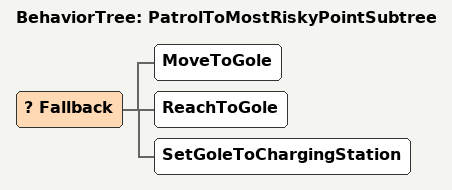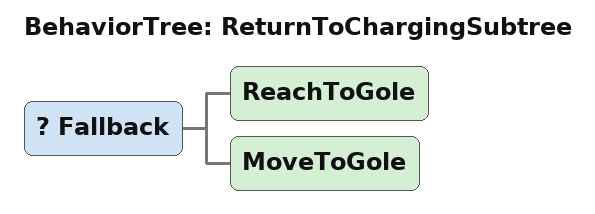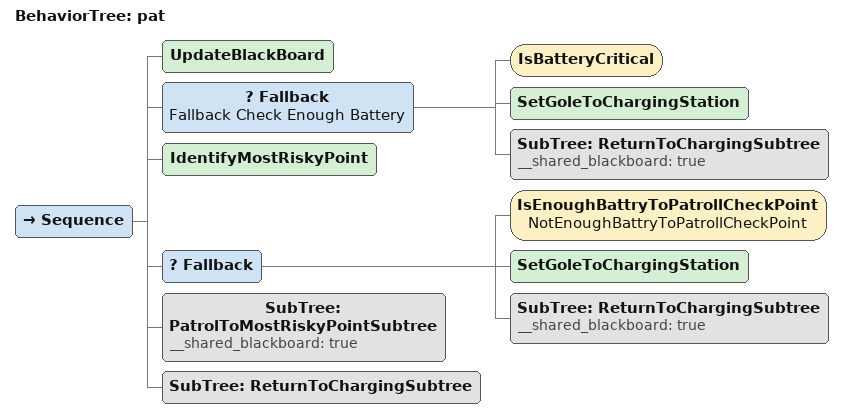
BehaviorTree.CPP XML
<?xml version="1.0" encoding="UTF-8"?>
<root BTCPP_format="3">
  <BehaviorTree ID="PatrolToMostRiskyPointSubtree">
    <Fallback>
      <MoveToGole/>
      <ReachToGole/>
      <SetGoleToChargingStation/>
    </Fallback>
  </BehaviorTree>

  <BehaviorTree ID="ReturnToChargingSubtree">
    <Fallback>
      <ReachToGole/>
      <MoveToGole/>
    </Fallback>
  </BehaviorTree>

  <BehaviorTree ID="pat">
    <Sequence>
      <UpdateBlackBoard/>
      <Fallback name="Fallback Check Enough Battery">
        <IsBatteryCritical/>
        <SetGoleToChargingStation/>
        <SubTree ID="ReturnToChargingSubtree"
                 __shared_blackboard="true"/>
      </Fallback>
      <IdentifyMostRiskyPoint/>
      <Fallback>
        <IsEnoughBattryToPatrollCheckPoint name="NotEnoughBattryToPatrollCheckPoint"/>
        <SetGoleToChargingStation/>
        <SubTree ID="ReturnToChargingSubtree"
                 __shared_blackboard="true"/>
      </Fallback>
      <SubTree ID="PatrolToMostRiskyPointSubtree"
               __shared_blackboard="true"/>
      <SubTree ID="ReturnToChargingSubtree"/>
    </Sequence>
  </BehaviorTree>

</root>
